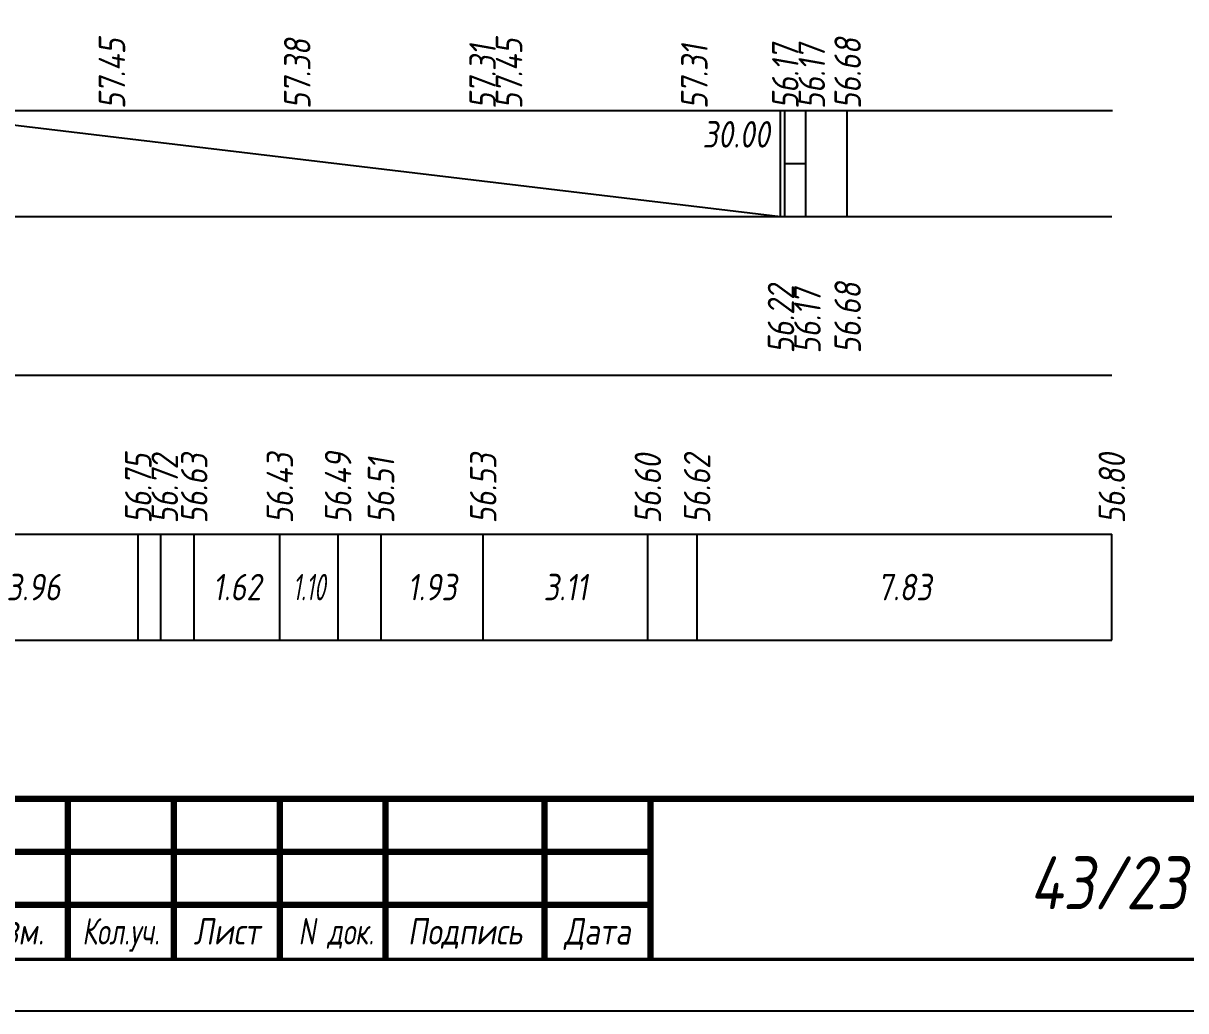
# Model space of a CAD drawing. Extents: x -717 to 1451, y -133302 to 233.
# Drawn here: x 205.7 to 315.5, y -71288.4 to -71195.2 of the extents above; entities that cross this region are included whole.
import ezdxf
from ezdxf.enums import TextEntityAlignment as Align

# ---------------------------------------------------------------- set-up
doc = ezdxf.new("R2010")
doc.units = 0
for name, color, linetype in [('Зарамочное оформление', 7, 'Continuous'), ('Код_510', 7, 'Continuous'), ('Код_514', 1, 'Continuous'), ('Код_516', 1, 'Continuous'), ('Таблица', 7, 'Continuous')]:
    doc.layers.add(name, color=color, linetype=linetype)
doc.styles.add('М', font='romand.shx', dxfattribs={"width": 0.8, "oblique": 10, "height": 2.5})

# ---------------------------------------------------------------- blocks, each defined once
blk = doc.blocks.new('Штамп')
at = {"linetype": 'Continuous'}
blk.add_wipeout([(199.95, -411.25), (384.95, -411.25), (384.95, -426.25), (199.95, -426.25)], dxfattribs=at).dxf.layer = 'Зарамочное оформление'
at = {"layer": 'Зарамочное оформление', "linetype": 'Continuous', "lineweight": -3, "const_width": 0.6, "flags": 128}
for points in [[(199.95, -426.25), (199.95, -411.25), (384.95, -411.25)], [(209.95, -411.25), (209.95, -426.25)], [(219.95, -411.25), (219.95, -426.25)], [(229.95, -411.25), (229.95, -426.25)], [(239.95, -411.25), (239.95, -426.25)], [(254.95, -411.25), (254.95, -426.25)], [(264.95, -411.25), (264.95, -426.25)], [(199.95, -416.25), (264.95, -416.25)], [(199.95, -421.25), (264.95, -421.25)]]:
    blk.add_lwpolyline(points, dxfattribs=at)
at = {"linetype": 'Continuous', "insert": (319.95, -419.17), "char_height": 5, "width": 110, "attachment_point": 5, "style": 'М'}
blk.add_mtext('{\\Q10;\\W0.8;43/23-Р-ЗП2-1}', dxfattribs=at)
at = {"layer": 'Зарамочное оформление', "linetype": 'Continuous', "style": 'М', "oblique": 10}
for s, width, p in [('Изм.', 0.8, (204.95, -423.75)), ('Кол.уч.', 0.7, (214.95, -423.75)), ('Лист', 0.8, (224.95, -423.75)), ('N док.', 0.7, (235.28, -423.75)), ('Подпись', 0.8, (247.45, -423.75)), ('Дата', 0.8, (259.95, -423.75))]:
    blk.add_text(s, height=2.5, dxfattribs=dict(at, width=width)).set_placement(p, align=Align.MIDDLE_CENTER)
blk = doc.blocks.new('шифр')
blk.add_blockref('Штамп', (0, -70917))

msp = doc.modelspace()

# ---------------------------------------------------------------- linework, layer by layer
at = {"flags": 128}
msp.add_lwpolyline([(-30.054, -71288.421), (389.946, -71288.421), (389.946, -70991.421), (-30.054, -70991.421)], close=True, dxfattribs=at)
at = {"const_width": 0.6, "flags": 128}
msp.add_lwpolyline([(-10.054, -71283.421), (384.946, -71283.421), (384.946, -70996.421), (-10.054, -70996.421)], close=True, dxfattribs=at)

# ---------------------------------------------------------------- next in the draw order: block references
msp.add_blockref('шифр', (0, 59.829))

# ---------------------------------------------------------------- next in the draw order: linework, layer by layer
at = {"layer": 'Код_510'}
for p, q in [((216.594, -71253.421), (216.594, -71243.421)), ((218.728, -71253.421), (218.728, -71243.421)), ((221.879, -71253.421), (221.879, -71243.421)), ((229.96, -71253.421), (229.96, -71243.421)), ((235.462, -71253.421), (235.462, -71243.421)), ((239.517, -71253.421), (239.517, -71243.421)), ((249.169, -71253.421), (249.169, -71243.421)), ((264.716, -71253.421), (264.716, -71243.421)), ((269.362, -71253.421), (269.362, -71243.421)), ((308.527, -71253.421), (308.527, -71243.421))]:
    msp.add_line(p, q, dxfattribs=at)
at = {"layer": 'Код_516'}
for p, q in [((193.302, -71203.421), (277.232, -71213.421)), ((277.232, -71213.421), (277.232, -71203.421)), ((277.637, -71213.421), (277.637, -71203.421)), ((279.637, -71213.421), (279.637, -71203.421)), ((283.527, -71213.421), (283.527, -71203.421)), ((277.637, -71208.421), (279.637, -71208.421))]:
    msp.add_line(p, q, dxfattribs=at)
at = {"layer": 'Таблица'}
for p, q in [((80, -71203.421), (308.581, -71203.421)), ((79.946, -71213.421), (308.527, -71213.421)), ((79.946, -71228.421), (308.527, -71228.421)), ((79.946, -71243.421), (308.527, -71243.421)), ((79.946, -71253.421), (308.527, -71253.421))]:
    msp.add_line(p, q, dxfattribs=at)

# ---------------------------------------------------------------- next in the draw order: texts
at = {"layer": 'Код_510', "style": 'М', "oblique": 10, "width": 0.8}
for s, p in [('56.75', (216.594, -71242.421)), ('56.72', (219.094, -71242.421)), ('56.63', (221.879, -71242.421)), ('56.43', (229.96, -71242.421)), ('56.49', (235.462, -71242.421)), ('56.51', (239.517, -71242.421)), ('56.53', (249.169, -71242.421)), ('56.60', (264.716, -71242.421)), ('56.62', (269.362, -71242.421)), ('56.80', (308.527, -71242.421))]:
    msp.add_text(s, height=2.5, rotation=90, dxfattribs=at).set_placement(p, align=Align.MIDDLE_LEFT)
at = {"layer": 'Код_510', "style": 'М', "oblique": 10}
for s, width, p in [('3.96', 0.8, (206.695, -71248.421)), ('1.62', 0.8, (225.919, -71248.421)), ('1.10', 0.6, (232.711, -71248.421)), ('1.93', 0.8, (244.343, -71248.421)), ('3.11', 0.8, (256.942, -71248.421)), ('7.83', 0.8, (288.944, -71248.421))]:
    msp.add_text(s, height=2.5, dxfattribs=dict(at, width=width)).set_placement(p, align=Align.MIDDLE_CENTER)
at = {"layer": 'Код_514', "style": 'М', "oblique": 10, "width": 0.8}
for s, p in [('57.45', (214.107, -71203.284)), ('57.38', (231.607, -71203.284)), ('57.45', (251.607, -71203.284)), ('56.68', (283.581, -71203.284)), ('57.31', (249.107, -71203.284)), ('57.31', (269.107, -71203.284)), ('56.17', (277.692, -71203.284)), ('56.17', (280.192, -71203.284))]:
    msp.add_text(s, height=2.5, rotation=90, dxfattribs=at).set_placement(p, align=Align.MIDDLE_LEFT)
at = {"layer": 'Код_516', "style": 'М', "oblique": 10, "width": 0.8}
msp.add_text('30.00', height=2.5, dxfattribs=at).set_placement((276.232, -71204.421), align=Align.TOP_RIGHT)
for s, p in [('56.22', (277.286, -71226.371)), ('56.68', (283.581, -71226.371)), ('56.17', (279.786, -71226.371))]:
    msp.add_text(s, height=2.5, rotation=90, dxfattribs=at).set_placement(p, align=Align.MIDDLE_LEFT)

doc.saveas('drawing.dxf')
